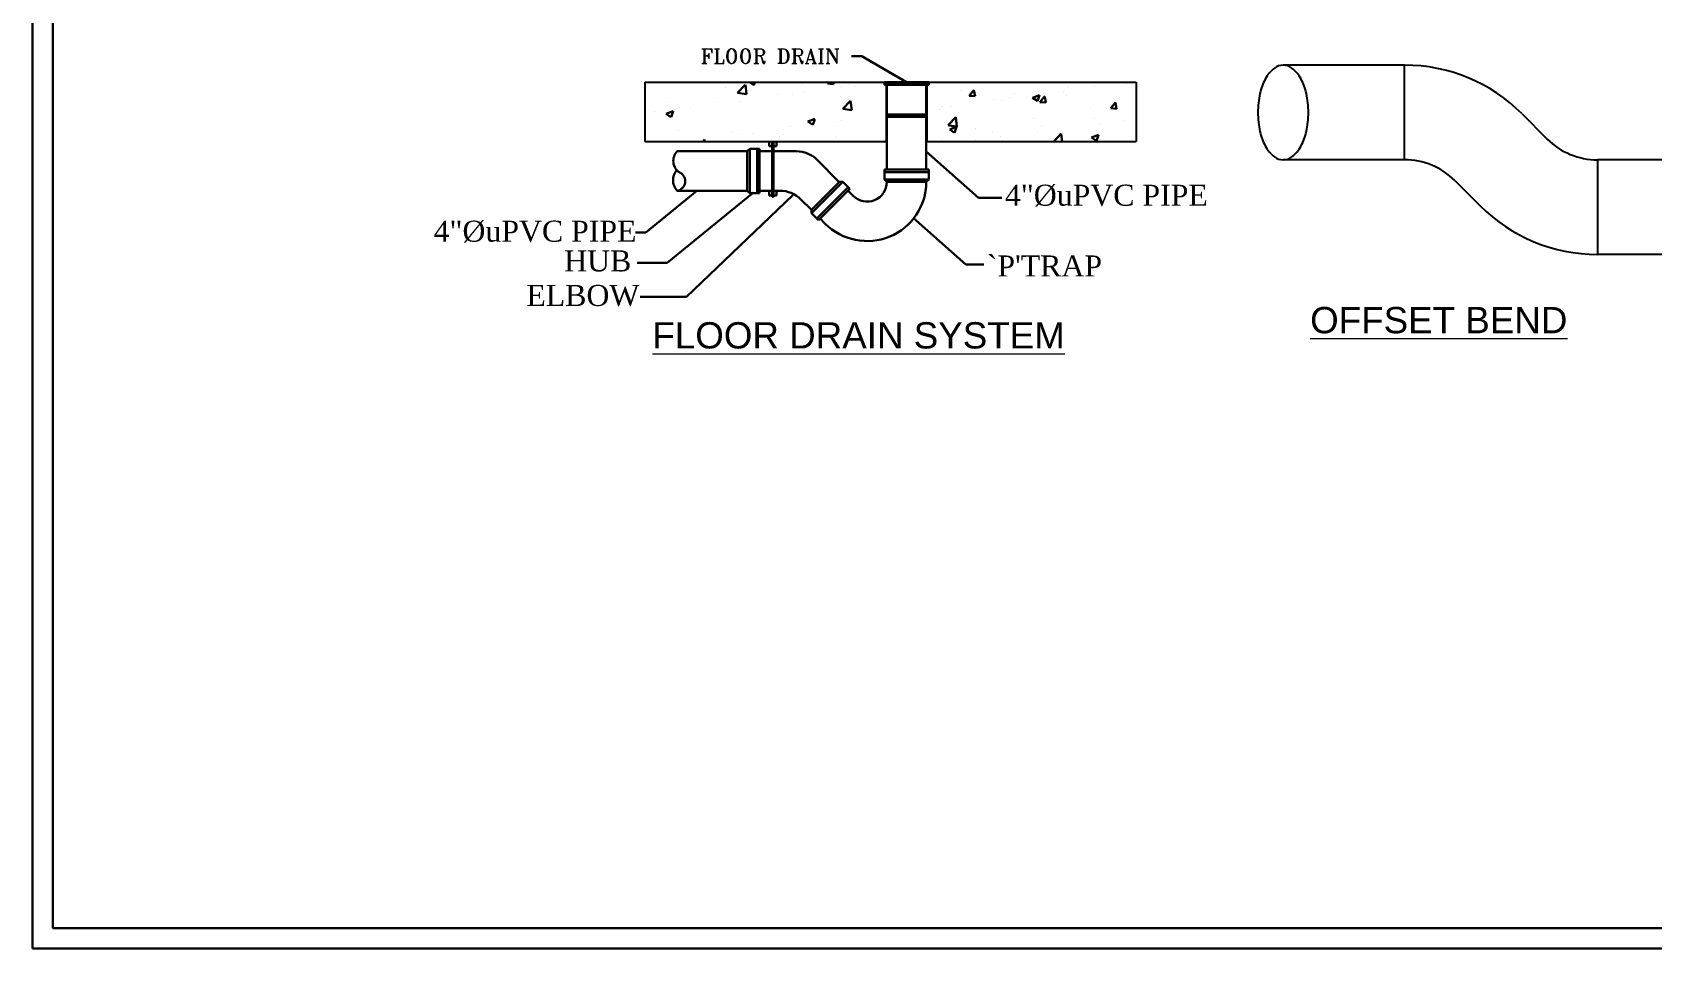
# Model space of a CAD drawing. Header units: inches. Extents: x -159432 to -126829, y -44881 to -40109.
# Drawn here: x -131313.7 to -131129, y -42613.3 to -42508.7 of the extents above; entities that cross this region are included whole.
import ezdxf

# ---------------------------------------------------------------- set-up
doc = ezdxf.new("R2010")
doc.units = ezdxf.units.IN
doc.header["$LTSCALE"] = 10
doc.header["$MEASUREMENT"] = 0
doc.layers.get('0').update_dxf_attribs({"color": 140, "lineweight": 25})
for name, color, linetype, lineweight in [('h2', 165, 'Continuous', 30), ('line', 134, 'Continuous', 30), ('P-FLOOR-DRAIN', 211, 'Continuous', 30), ('P-VERTICAL-TEXT', 4, 'Continuous', 30), ('P-WASTE-PIPE', 5, 'Continuous', 30), ('TEXT', 6, 'Continuous', 25), ('text-2', 7, 'Continuous', 20), ('wall', 7, 'Continuous', 25)]:
    doc.layers.add(name, color=color, linetype=linetype, lineweight=lineweight)
doc.styles.add('2', font='times.ttf')
doc.styles.add('ROMANS', font='romant.shx', dxfattribs={"height": 8})
doc.styles.add('TAVE2', font='arial.ttf')

# ---------------------------------------------------------------- blocks, each defined once
blk = doc.blocks.new('*X249')
at = {"color": 0}
for p, q in [((5563.73, 2007.65), (5563.73, 2007.65)), ((5564.57, 2007.14), (5565.05, 2007.72)), ((5564.57, 2007.14), (5565.16, 2007.09)), ((5565.17, 2007.09), (5565.05, 2007.71)), ((5567.01, 2006.78), (5567.01, 2006.78)), ((5568.65, 2007.02), (5568.65, 2007.02)), ((5569.07, 2007.42), (5569.07, 2007.42)), ((5570.36, 2006.97), (5570.36, 2006.97)), ((5570.99, 2006.95), (5571.69, 2007.22)), ((5570.99, 2006.95), (5571.49, 2006.62)), ((5571.49, 2006.61), (5571.69, 2007.22)), ((5571.74, 2006.51), (5572.22, 2007.09)), ((5572.06, 2007.42), (5572.06, 2007.42)), ((5572.34, 2006.46), (5572.22, 2007.08)), ((5574.14, 2007.46), (5574.14, 2007.46)), ((5574.41, 2007.2), (5574.41, 2007.2)), ((5574.48, 2008.03), (5574.48, 2008.03)), ((5577.26, 2008.17), (5577.26, 2008.17)), ((5579.75, 2006.97), (5579.75, 2006.97)), ((5580.46, 2008.3), (5580.46, 2008.3)), ((5561.54, 2005.8), (5561.54, 2005.8)), ((5561.88, 2006.07), (5561.88, 2006.07)), ((5562.81, 2006.02), (5562.81, 2006.02)), ((5567.85, 2006.64), (5567.85, 2006.64)), ((5571.74, 2006.51), (5572.34, 2006.46)), ((5576.87, 2005.83), (5576.87, 2005.83)), ((5578.91, 2005.89), (5579.39, 2006.46)), ((5578.91, 2005.89), (5579.51, 2005.83)), ((5579.51, 2005.83), (5579.39, 2006.46)), ((5562.44, 2004.15), (5563.22, 2004.96)), ((5562.44, 2004.15), (5563.33, 2004.01)), ((5562.59, 2003.73), (5563.29, 2004)), ((5562.59, 2003.73), (5563.09, 2003.39)), ((5563.09, 2003.39), (5563.29, 2003.99)), ((5563.33, 2004.01), (5563.22, 2004.96)), ((5565.21, 2003.83), (5565.21, 2003.83)), ((5566.89, 2003.45), (5566.89, 2003.45)), ((5571.04, 2004.83), (5571.04, 2004.83)), ((5571.51, 2003.52), (5571.51, 2003.52)), ((5571.94, 2004.09), (5571.94, 2004.09)), ((5577.14, 2004.84), (5577.14, 2004.84)), ((5577.83, 2004.35), (5577.83, 2004.35)), ((5580.33, 2004.68), (5580.33, 2004.68)), ((5561.76, 2002.74), (5561.76, 2002.74)), ((5561.78, 2002.54), (5561.78, 2002.54)), ((5565.22, 2002.69), (5565.22, 2002.69)), ((5567.72, 2003.02), (5567.72, 2003.02)), ((5573.13, 2002.52), (5573.89, 2003.31)), ((5573.99, 2002.52), (5573.89, 2003.3)), ((5576.96, 2002.93), (5577.66, 2003.19)), ((5576.96, 2002.93), (5577.46, 2002.59)), ((5577.46, 2002.59), (5577.66, 2003.19))]:
    blk.add_line(p, q, dxfattribs=at)
blk = doc.blocks.new('*X248')
at = {"color": 0}
for p, q in [((5542.3, 2008.52), (5542.75, 2008.22)), ((5542.75, 2008.21), (5542.85, 2008.52)), ((5547.72, 2008.32), (5547.72, 2008.32)), ((5550.22, 2008.4), (5550.32, 2008.52)), ((5550.22, 2008.4), (5550.82, 2008.34)), ((5550.82, 2008.34), (5550.79, 2008.52)), ((5534.07, 2006.98), (5534.07, 2006.98)), ((5539.9, 2007.99), (5539.9, 2007.99)), ((5541.1, 2007.46), (5541.87, 2008.27)), ((5541.1, 2007.46), (5541.99, 2007.32)), ((5541.99, 2007.32), (5541.88, 2008.27)), ((5545.27, 2007.26), (5545.27, 2007.26)), ((5546.62, 2007.31), (5546.62, 2007.31)), ((5547.77, 2007.59), (5547.77, 2007.59)), ((5551.56, 2008.09), (5551.56, 2008.09)), ((5551.75, 2008.01), (5551.75, 2008.01)), ((5553.06, 2008.1), (5553.06, 2008.1)), ((5532.66, 2005.6), (5532.66, 2005.6)), ((5533.85, 2005.33), (5534.55, 2005.6)), ((5533.85, 2005.33), (5534.34, 2004.99)), ((5534.35, 2004.99), (5534.55, 2005.59)), ((5535.17, 2005.93), (5535.17, 2005.93)), ((5536.37, 2005.92), (5536.37, 2005.92)), ((5538.95, 2006.43), (5538.95, 2006.43)), ((5541.43, 2006.56), (5541.43, 2006.56)), ((5551.77, 2005.81), (5552.55, 2006.62)), ((5551.77, 2005.81), (5552.66, 2005.67)), ((5552.66, 2005.67), (5552.55, 2006.62)), ((5535.09, 2003.67), (5535.09, 2003.67)), ((5540.43, 2003.44), (5540.43, 2003.44)), ((5545.14, 2003.65), (5545.14, 2003.65)), ((5546.5, 2003.98), (5546.5, 2003.98)), ((5548.22, 2004.53), (5548.92, 2004.8)), ((5548.22, 2004.53), (5548.72, 2004.19)), ((5548.72, 2004.19), (5548.92, 2004.79)), ((5548.93, 2004.14), (5548.93, 2004.14)), ((5551.15, 2004.02), (5551.15, 2004.02)), ((5551.63, 2004.68), (5551.63, 2004.68)), ((5531.86, 2002.55), (5531.86, 2002.55)), ((5536.25, 2002.59), (5536.25, 2002.59)), ((5537.59, 2002.52), (5537.75, 2002.7)), ((5537.78, 2002.52), (5537.75, 2002.7)), ((5541.3, 2003.23), (5541.3, 2003.23)), ((5542.64, 2003.32), (5542.64, 2003.32)), ((5545.32, 2003.02), (5545.32, 2003.02)), ((5545.77, 2003.21), (5545.77, 2003.21)), ((5551.11, 2002.99), (5551.11, 2002.99))]:
    blk.add_line(p, q, dxfattribs=at)

msp = doc.modelspace()

# ---------------------------------------------------------------- linework, layer by layer
at = {"color": 0}
for p, q in [((-131216.57382, -42514.69555), (-131216.29257, -42514.4143)), ((-131216.57019, -42514.49304), (-131216.49145, -42514.4143)), ((-131216.37495, -42514.69555), (-131216.0937, -42514.4143)), ((-131216.17608, -42514.69555), (-131215.89483, -42514.4143)), ((-131215.9772, -42514.69555), (-131215.69595, -42514.4143)), ((-131215.77833, -42514.69555), (-131215.49708, -42514.4143)), ((-131215.57945, -42514.69555), (-131215.2982, -42514.4143)), ((-131215.38058, -42514.69555), (-131215.09933, -42514.4143)), ((-131215.18171, -42514.69555), (-131214.90046, -42514.4143)), ((-131214.98283, -42514.69555), (-131214.70158, -42514.4143)), ((-131214.78396, -42514.69555), (-131214.50271, -42514.4143)), ((-131214.58509, -42514.69555), (-131214.30384, -42514.4143)), ((-131214.38621, -42514.69555), (-131214.10496, -42514.4143)), ((-131214.18734, -42514.69555), (-131213.90609, -42514.4143)), ((-131213.98846, -42514.69555), (-131213.70721, -42514.4143)), ((-131213.78959, -42514.69555), (-131213.50834, -42514.4143)), ((-131213.59072, -42514.69555), (-131213.30947, -42514.4143)), ((-131213.39184, -42514.69555), (-131213.11059, -42514.4143)), ((-131213.19297, -42514.69555), (-131212.91172, -42514.4143)), ((-131212.9941, -42514.69555), (-131212.71285, -42514.4143)), ((-131212.79522, -42514.69555), (-131212.51397, -42514.4143)), ((-131212.59635, -42514.69555), (-131212.3151, -42514.4143)), ((-131212.39747, -42514.69555), (-131212.11622, -42514.4143)), ((-131212.1986, -42514.69555), (-131211.91735, -42514.4143)), ((-131211.99973, -42514.69555), (-131211.71848, -42514.4143)), ((-131211.80085, -42514.69555), (-131211.5196, -42514.4143)), ((-131211.60198, -42514.69555), (-131211.50769, -42514.60126))]:
    msp.add_line(p, q, dxfattribs=at)
at = {"layer": 'line'}
msp.add_lwpolyline([(-131313.71342, -42613.2645), (-130779.8451, -42613.2645), (-130779.8451, -42258.18385), (-131313.71342, -42258.18385)], close=True, dxfattribs=at)
msp.add_lwpolyline([(-130814.18674, -42260.51814), (-131311.37914, -42260.51814), (-131311.37914, -42610.93022), (-130814.18674, -42610.93022)], dxfattribs=at)
at = {"layer": 'P-FLOOR-DRAIN'}
for p, q in [((-131216.57019, -42514.4143), (-131211.50769, -42514.4143)), ((-131216.57019, -42514.4143), (-131216.57019, -42514.69555)), ((-131216.57019, -42514.69555), (-131211.50769, -42514.69555)), ((-131211.50769, -42514.4143), (-131211.50769, -42514.69555))]:
    msp.add_line(p, q, dxfattribs=at)
at = {"layer": 'P-VERTICAL-TEXT'}
for p, q in [((-131220.32219, -42511.43764), (-131219.12208, -42511.43764)), ((-131214.03894, -42514.4143), (-131219.12208, -42511.43764)), ((-131211.80609, -42522.3133), (-131205.83988, -42527.59491)), ((-131237.94412, -42526.8138), (-131243.76601, -42531.54539)), ((-131231.47716, -42526.99265), (-131241.34792, -42535.01487)), ((-131226.99683, -42527.31208), (-131239.13581, -42538.91491)), ((-131205.83988, -42527.59491), (-131203.17786, -42527.59491)), ((-131213.29176, -42529.89159), (-131207.27947, -42535.21399)), ((-131244.96612, -42531.54539), (-131243.76601, -42531.54539)), ((-131244.73846, -42535.01487), (-131241.34792, -42535.01487)), ((-131207.27947, -42535.21399), (-131205.21687, -42535.21399)), ((-131244.40082, -42538.91491), (-131239.13581, -42538.91491))]:
    msp.add_line(p, q, dxfattribs=at)
at = {"layer": 'P-WASTE-PIPE'}
for p, q in [((-131216.28894, -42514.69555), (-131216.28894, -42524.37757)), ((-131211.78894, -42514.69555), (-131211.78894, -42524.37757)), ((-131216.28894, -42518.07441), (-131211.78894, -42518.07441)), ((-131216.28894, -42518.35566), (-131211.78894, -42518.35566)), ((-131240.19274, -42522.2893), (-131232.20412, -42522.2893)), ((-131232.20412, -42522.2893), (-131231.92287, -42522.00805)), ((-131232.20412, -42522.2893), (-131232.20412, -42526.7893)), ((-131230.79787, -42522.00805), (-131231.92287, -42522.00805)), ((-131231.92287, -42522.00805), (-131231.92287, -42527.07055)), ((-131231.07912, -42522.00805), (-131231.07912, -42527.07055)), ((-131230.79787, -42522.00805), (-131230.79787, -42527.07055)), ((-131230.79787, -42522.2893), (-131226.61341, -42522.2893)), ((-131229.70565, -42521.1643), (-131229.70565, -42521.69659)), ((-131229.70565, -42521.69659), (-131228.8619, -42521.69659)), ((-131229.35613, -42521.1568), (-131229.35613, -42527.49309)), ((-131229.21551, -42521.1568), (-131229.21551, -42527.49309)), ((-131228.8619, -42521.1643), (-131228.8619, -42521.69659)), ((-131224.22692, -42523.27781), (-131221.70816, -42525.79657)), ((-131216.57019, -42524.37757), (-131216.57019, -42525.50257)), ((-131216.57019, -42524.37757), (-131211.50769, -42524.37757)), ((-131216.57019, -42524.65882), (-131211.50769, -42524.65882)), ((-131211.50769, -42524.37757), (-131211.50769, -42525.50257)), ((-131221.69983, -42525.78823), (-131224.88181, -42528.97021)), ((-131221.30208, -42525.78823), (-131224.88181, -42529.36796)), ((-131220.70546, -42526.38486), (-131224.28519, -42529.96458)), ((-131220.50658, -42526.58373), (-131224.08631, -42530.16346)), ((-131221.69983, -42525.78823), (-131221.30208, -42525.78823)), ((-131220.50658, -42526.58373), (-131221.30208, -42525.78823)), ((-131216.57019, -42525.50257), (-131211.50769, -42525.50257)), ((-131216.28894, -42525.78382), (-131216.57019, -42525.50257)), ((-131216.28894, -42525.78382), (-131211.78894, -42525.78382)), ((-131211.78894, -42525.78382), (-131211.50769, -42525.50257)), ((-131240.19274, -42526.7893), (-131232.20412, -42526.7893)), ((-131232.20412, -42526.7893), (-131231.92287, -42527.07055)), ((-131230.79787, -42527.07055), (-131231.92287, -42527.07055)), ((-131230.79787, -42526.7893), (-131228.47737, -42526.7893)), ((-131229.70565, -42526.7893), (-131229.70565, -42527.3518)), ((-131229.70565, -42527.3518), (-131228.8619, -42527.3518)), ((-131229.35613, -42527.49309), (-131229.21551, -42527.49309)), ((-131228.8619, -42526.7893), (-131228.8619, -42527.3518)), ((-131226.09088, -42527.77781), (-131224.88181, -42528.98689)), ((-131220.7138, -42526.79094), (-131220.12993, -42527.37481)), ((-131224.88181, -42528.97021), (-131224.88181, -42529.36796)), ((-131224.08631, -42530.16346), (-131224.88181, -42529.36796)), ((-131223.89578, -42529.97292), (-131223.31191, -42530.55679))]:
    msp.add_line(p, q, dxfattribs=at)
for centre, radius, start, end in [((-131239.05847, -42523.39033), 1.58078, 135.8518648, 237.7906962), ((-131226.61341, -42525.6643), 3.375, 45, 90), ((-131238.89906, -42525.58011), 1.77081, 139.5887081, 223.0663022), ((-131240.38804, -42525.6955), 1.1111, 280.1233159, 60.563577), ((-131218.53894, -42525.78382), 6.75, 225, 0), ((-131218.53894, -42525.78382), 2.25, 225, 0), ((-131228.47737, -42530.1643), 3.375, 45, 90)]:
    msp.add_arc(centre, radius, start, end, dxfattribs=at)
at = {"layer": 'wall'}
for p, q in [((-131157.25212, -42512.46119), (-131171.09993, -42512.46119)), ((-131157.25212, -42523.26119), (-131157.25212, -42512.46119)), ((-131243.8666, -42514.4143), (-131216.57019, -42514.4143)), ((-131243.8666, -42514.4143), (-131243.8666, -42521.1643)), ((-131216.36078, -42514.69555), (-131216.36078, -42521.1643)), ((-131211.72188, -42514.69555), (-131211.72188, -42521.1643)), ((-131211.50769, -42514.4143), (-131187.86917, -42514.4143)), ((-131187.86917, -42514.4143), (-131187.86917, -42521.1643)), ((-131143.8878, -42517.99688), (-131140.99592, -42520.88876)), ((-131243.8666, -42521.1643), (-131216.36078, -42521.1643)), ((-131211.72188, -42521.1643), (-131187.86917, -42521.1643)), ((-131157.25212, -42523.26119), (-131171.09993, -42523.26119)), ((-131119.5894, -42523.26119), (-131135.26835, -42523.26119)), ((-131135.26835, -42523.26119), (-131135.26835, -42534.06119)), ((-131151.52456, -42525.63363), (-131148.63267, -42528.52551)), ((-131119.5894, -42534.06119), (-131135.26835, -42534.06119))]:
    msp.add_line(p, q, dxfattribs=at)
msp.add_lwpolyline([(-131171.09993, -42512.46119, 0.166500684), (-131172.09038, -42512.80042, 0.105527749), (-131173.13805, -42514.04282, 0.068281048), (-131173.74445, -42515.68394, 0.054451775), (-131173.98226, -42517.86119, 0.054451775), (-131173.74445, -42520.03845, 0.068281048), (-131173.13805, -42521.67957, 0.105527749), (-131172.09038, -42522.92197, 0.166500684), (-131171.09993, -42523.26119, 0.166500684), (-131170.10949, -42522.92197, 0.105527749), (-131169.06182, -42521.67957, 0.068281048), (-131168.45542, -42520.03845, 0.054451775), (-131168.2176, -42517.86119, 0.054451775), (-131168.45542, -42515.68394, 0.068281048), (-131169.06182, -42514.04282, 0.105527749), (-131170.10949, -42512.80042, 0.166500684)], format="xyb", close=True, dxfattribs=at)
for centre, radius, start, end in [((-131157.25212, -42531.36119), 18.9, 45, 90), ((-131135.26835, -42515.16119), 8.1, 225, 270), ((-131157.25212, -42531.36119), 8.1, 45, 90), ((-131135.26835, -42515.16119), 18.9, 225, 270)]:
    msp.add_arc(centre, radius, start, end, dxfattribs=at)

# ---------------------------------------------------------------- block references
at = {"layer": 'h2', "ltscale": 0.5, "xscale": 1.125, "yscale": 1.125, "zscale": 1.125}
for name in ['*X248', '*X249']:
    msp.add_blockref(name, (-137467.03558, -44773.99505), dxfattribs=at)

# ---------------------------------------------------------------- texts
at = {"layer": 'P-VERTICAL-TEXT', "style": 'ROMANS'}
msp.add_text('FLOOR DRAIN', height=1.6875, dxfattribs=at).set_placement((-131237.53493, -42512.28684))
at = {"layer": 'TEXT', "style": '2'}
for s, p in [('4"%%CuPVC PIPE', (-131202.82684, -42528.50059)), ('4"%%CuPVC PIPE', (-131267.96943, -42532.60514)), ('HUB', (-131253.07887, -42535.99858)), ("`P'TRAP", (-131204.89117, -42536.57518)), ('ELBOW', (-131257.38746, -42539.93798))]:
    msp.add_text(s, height=2.4, dxfattribs=at).set_placement(p)
at = {"layer": 'text-2', "style": 'TAVE2'}
for s, p in [('%%uOFFSET BEND', (-131168.02391, -42543.05115)), ('%%uFLOOR DRAIN SYSTEM', (-131243.02541, -42544.79043))]:
    msp.add_text(s, height=3, dxfattribs=at).set_placement(p)

doc.saveas('drawing.dxf')
